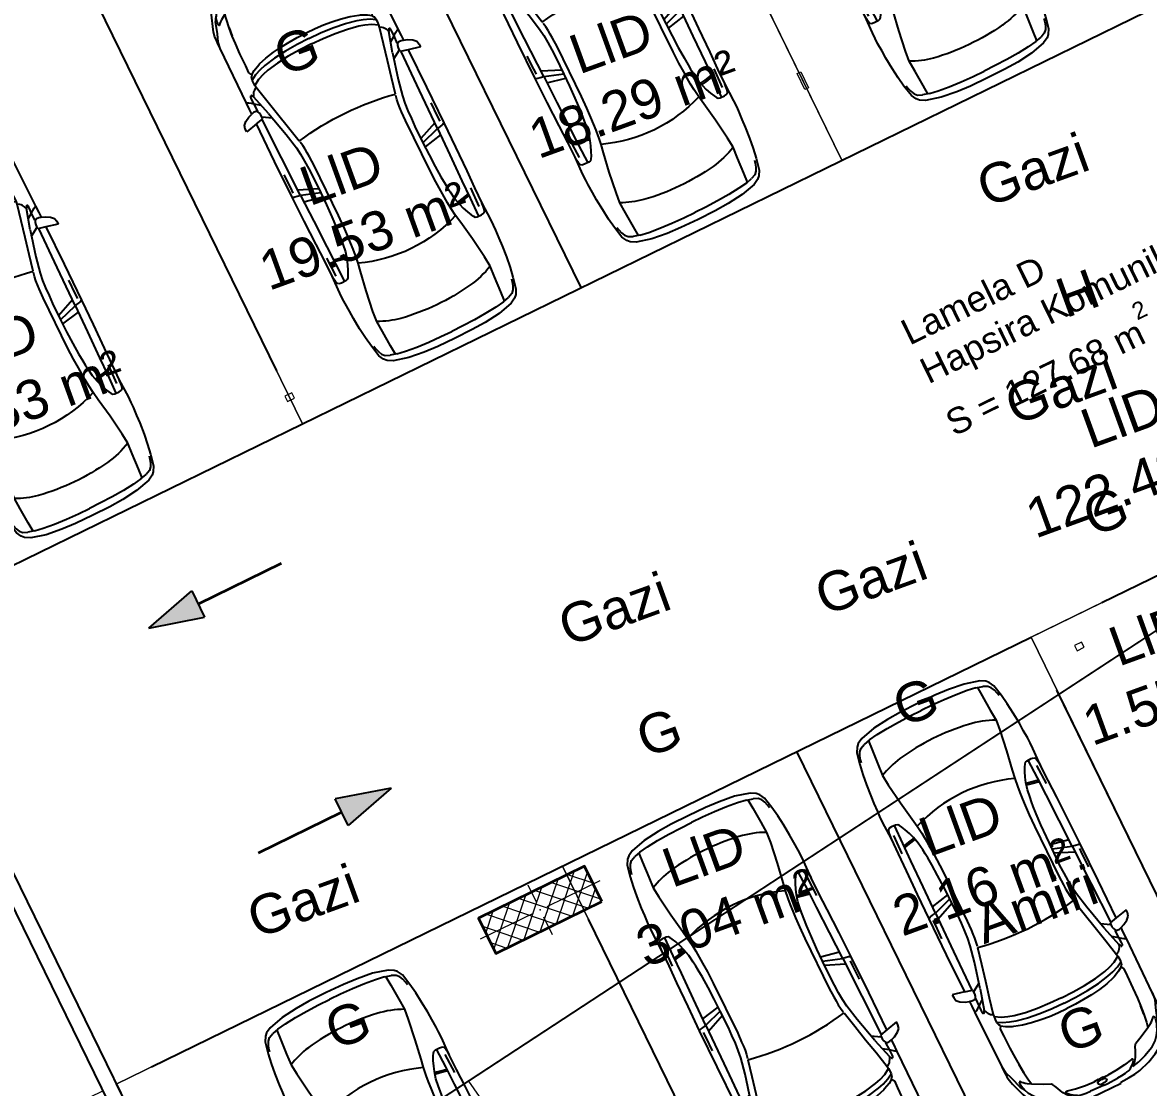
# Model space of a CAD drawing. Header units: metres. Extents: x 7511783 to 7512372, y 4692307 to 4692611.
# Drawn here: x 7512208.62 to 7512220.07, y 4692475.68 to 4692486.51 of the extents above; entities that cross this region are included whole.
import ezdxf

# ---------------------------------------------------------------- set-up
doc = ezdxf.new("R2010")
doc.units = ezdxf.units.M
doc.linetypes.add('Long Dashed', pattern=[793.7499761581425, 476.2499928474427, -317.4999833106998])
doc.layers.get('0').update_dxf_attribs({"lineweight": 0})
for name, color, linetype, lineweight in [('A - Fill Zone_Pen_No__156', 165, 'Continuous', 0), ('A - Pllaka Themel', 7, 'Continuous', 0), ('A - Pllaka Themel_Pen_No__42', 8, 'Continuous', 0), ('A - Shtyllat', 7, 'Continuous', 0), ('A - Shtyllat_Pen_No__1', 7, 'Continuous', 0), ('A -Polyline', 7, 'Continuous', 0), ('A -Polyline_Pen_No__42', 8, 'Continuous', 0), ('A -Polyline_Pen_No__48', 14, 'Continuous', 0), ('A -Polyline_Pen_No__8', 14, 'Continuous', 0), ('A1 - Bodrumi -1_Pen_No__42', 8, 'Continuous', 0), ('garazhat-netw-amiri - b2', 20, 'Continuous', 0), ('Interior - Furniture _Pen_No__42', 8, 'Continuous', 0), ('Structural - Bearing', 7, 'Continuous', 0), ('Structural - Bearing_Pen_No__20', 1, 'Continuous', 0), ('Structural - Bearing_Pen_No__21', 7, 'Continuous', 0), ('vijat rregullim', 1, 'Continuous', 0)]:
    doc.layers.add(name, color=color, linetype=linetype, lineweight=lineweight)
doc.styles.add('GENERATED_STYLE_2', font='arialbd.ttf')
doc.styles.get("Standard").update_dxf_attribs({"font": 'arial.ttf'})

# ---------------------------------------------------------------- blocks, each defined once
blk = doc.blocks.new('Slab_2', base_point=(27550, -20500.83535421407))
at = {"layer": 'A - Pllaka Themel_Pen_No__42', "color": 8, "linetype": 'Continuous', "lineweight": 25, "flags": 128}
blk.add_lwpolyline([(27550, -20500.83535421407), (52100, -20500.83535421407), (52100, 1500), (27550, 1500)], close=True, dxfattribs=at)
blk = doc.blocks.new('Column_32', base_point=(3220.000000000001, 14410))
at = {"layer": 'A - Shtyllat_Pen_No__1', "color": 7, "linetype": 'Continuous', "lineweight": 13, "flags": 128}
blk.add_lwpolyline([(3180.000000000001, 14440), (3180.000000000001, 14380), (3260.000000000001, 14380), (3260.000000000001, 14440)], close=True, dxfattribs=at)
blk = doc.blocks.new('Column_33', base_point=(-63690.96833503787, 206724.0072372175))
at = {"layer": 'Structural - Bearing', "linetype": 'Continuous', "lineweight": 0}
h = blk.add_hatch(dxfattribs=at)
h.set_pattern_fill('CONCRETE_BLOCK', color=18, style=0, pattern_type=2)
h.set_pattern_definition([(44.99999999999998, (0, 0), (-91.92387818248316, 91.92387818248324), []), (135.0000000000001, (0, 0), (91.9238781824829, 91.92387818248349), [])])
h.paths.add_polyline_path([(-63090.96833503788, 206524.0072372175), (-63090.96833503788, 206924.0072372175), (-64290.96833503788, 206924.0072372175), (-64290.96833503788, 206524.0072372175)])
at = {"layer": 'Structural - Bearing_Pen_No__20', "color": 1, "linetype": 'Continuous', "lineweight": 0}
for p, q in [((-63690.96833503787, 206804.0072372175), (-63690.96833503787, 207004.0072372175)), ((-63770.96833503787, 206724.0072372175), (-64370.96833503789, 206724.0072372175)), ((-63610.96833503788, 206724.0072372175), (-63010.96833503788, 206724.0072372175)), ((-63690.96833503787, 206644.0072372175), (-63690.96833503787, 206444.0072372175))]:
    blk.add_line(p, q, dxfattribs=at)
blk.add_point((-63690.96833503787, 206724.0072372175), dxfattribs=at)
at = {"layer": 'Structural - Bearing_Pen_No__21', "color": 7, "linetype": 'Continuous', "lineweight": 35, "flags": 128}
blk.add_lwpolyline([(-63090.96833503788, 206524.0072372175), (-63090.96833503788, 206924.0072372175), (-64290.96833503788, 206924.0072372175), (-64290.96833503788, 206524.0072372175)], close=True, dxfattribs=at)
blk = doc.blocks.new('Column_35', base_point=(3830.000000000001, 13129.91640291475))
at = {"layer": 'A - Shtyllat_Pen_No__1', "color": 7, "linetype": 'Continuous', "lineweight": 13, "flags": 128}
blk.add_lwpolyline([(3790.000000000001, 13159.91640291475), (3790.000000000001, 13099.91640291475), (3870.000000000001, 13099.91640291475), (3870.000000000001, 13159.91640291475)], close=True, dxfattribs=at)
blk = doc.blocks.new('Column_37', base_point=(3830.000000000001, 14910))
at = {"layer": 'A - Shtyllat_Pen_No__1', "color": 7, "linetype": 'Continuous', "lineweight": 13, "flags": 128}
blk.add_lwpolyline([(3850.000000000001, 14820), (3810.000000000001, 14820), (3810.000000000001, 15000), (3850.000000000001, 15000)], close=True, dxfattribs=at)
blk = doc.blocks.new('Car 05 22')
at = {"layer": 'Interior - Furniture _Pen_No__42', "color": 8, "linetype": 'Continuous', "lineweight": 25}
for p, q in [((1961.117547741, 983.221158223), (1928.938242309, 983.221158223)), ((1928.938242309, 983.221158223), (1957.843908175, 858.0544967500001)), ((1996.903176747, 974.9060932165999), (1961.117547741, 983.221158223)), ((2026.89661068, 945.007687052), (1996.903176747, 974.9060932165999)), ((2054.5732194, 897.577022836), (2026.89661068, 945.007687052)), ((-483.1389679684001, 817.2581826864), (-585.227090103, 801.027979058)), ((-372.3345973750002, 830.229933465), (-483.1389679684001, 817.2581826864)), ((-251.752794228, 841.043733947), (-372.3345973750002, 830.229933465)), ((-168.2198443133, 844.6061713611999), (-251.752794228, 841.043733947)), ((-78.35772569479998, 850.6357850930001), (-168.2198443133, 844.6061713611999)), ((-24.036324899, 852.2918850640001), (-78.35772569479998, 850.6357850930001)), ((40.3182760438, 852.3336850629998), (-24.036324899, 852.2918850640001)), ((230.8030912739, 845.5192631063), (40.3182760438, 852.3336850629998)), ((124.560977278, 791.3967861309999), (129.0398444, 820.4687779309999)), ((129.0398444, 820.4687779309999), (138.886242882, 832.3883788069998)), ((138.886242882, 832.3883788069998), (165.168377873, 840.275885275)), ((165.168377873, 840.275885275), (194.733578306, 844.324685204)), ((194.733578306, 844.324685204), (230.803091274, 845.519263106)), ((210.873013229, 809.2317387879999), (418.0703055720001, 816.1926024380003)), ((400.0158099590001, 847.596806379), (230.8030912739, 845.5192631063)), ((590.7241636140001, 851.6786068920001), (400.0158099590001, 847.596806379)), ((856.5325990199999, 856.169707455), (590.7241636140001, 851.6786068920001)), ((1129.8609284, 858.5331077519999), (856.5325990199999, 856.169707455)), ((1115.14443198, 808.948201529), (1108.59023357, 773.98329714)), ((1119.51383092, 833.2672045809999), (1115.14443198, 808.948201529)), ((1120.16623076, 836.3248049650001), (1119.51383092, 833.2672045809999)), ((1120.69723063, 838.160005195), (1120.16623076, 836.3248049650001)), ((1129.8609284, 858.5331077519999), (1120.69723063, 838.160005195)), ((1536.1071561, 860.3802508980001), (1129.8609284, 858.5331077519999)), ((1162.63563846, 830.4777734580001), (1220.13025657, 829.0713745190002)), ((1220.13025657, 829.0713745190002), (1369.65750367, 831.489072695)), ((1957.843908175, 858.0544967500001), (1536.1071561, 860.3802508980001)), ((1957.84390817, 858.0544967500001), (1977.22141076, 777.427813481)), ((2067.91700908, 857.6794056350001), (2054.5732194, 897.577022836)), ((2119.91703998, 857.4374531180001), (2067.91700908, 857.6794056350001)), ((2075.28112592, 835.6608695470001), (2067.91700908, 857.6794056350001)), ((2070.42572439, 799.8521965630001), (2075.2191259, 809.3983893609999)), ((2075.2191259, 809.3983893609999), (2075.28112592, 835.6608695470001)), ((2193.165590015, 856.4504063259001), (2119.91703998, 857.4374531180001)), ((2148.02030692, 790.4828861469999), (2166.81146925, 813.814537484)), ((2166.81146925, 813.814537484), (2182.27381684, 834.081841238)), ((2182.27381684, 834.081841238), (2193.16559002, 856.4504063260001)), ((2808.01466132, 852.5547640039999), (2193.165590015, 856.4504063259001)), ((2855.711363900001, 852.6327640009998), (2808.01466132, 852.5547640039999)), ((2808.01466132, 852.5547640039999), (2876.86636504, 843.317264394)), ((2891.44016583, 852.5287640049999), (2855.711363900001, 852.6327640009998)), ((2876.86636504, 843.317264394), (2954.16376923, 813.731165643)), ((2922.51356751, 852.034364026), (2891.44016583, 852.5287640049999)), ((2904.11849592, 832.8863289209997), (2905.06820589, 832.8379901159999)), ((2945.17226874, 849.4061641369999), (2922.51356751, 852.034364026)), ((2989.61447115, 839.6482645490003), (2945.17226874, 849.4061641369999)), ((2954.16376923, 813.731165643), (3075.78877375, 774.6896785450001)), ((3013.55027244, 833.064864827), (2989.61447115, 839.6482645490003)), ((3154.26138006, 782.5577669589998), (3013.55027244, 833.064864827)), ((-784.8200333720001, 721.8124613509999), (-815.0478655078, 667.7598955197002)), ((-757.6903274910002, 747.022066986), (-784.8200333720001, 721.8124613509999)), ((-706.3378894982, 775.7872218095), (-757.6903274910002, 747.022066986)), ((-729.425104913, 716.3992494200002), (-750.577082573, 669.7773949330001)), ((-701.0941271610001, 743.2591195180001), (-729.425104913, 716.3992494200002)), ((-585.227090103, 801.027979058), (-706.3378894982, 775.7872218095)), ((-664.8727541800001, 760.961322365), (-701.0941271610001, 743.2591195180001)), ((-626.571782751, 772.4860242179999), (-664.8727541800001, 760.961322365)), ((-594.8871138119998, 778.4895580349998), (-626.571782751, 772.4860242179999)), ((125.693926866, 743.8968737240001), (124.560977278, 791.3967861309999)), ((327.3887276080001, 761.920895626), (125.394377448, 756.455747737)), ((132.429139117, 722.8048827370001), (125.693926866, 743.8968737240001)), ((146.670770152, 710.6062742990001), (132.429139117, 722.8048827370001)), ((171.252864179, 696.6287725440001), (146.670770152, 710.6062742990001)), ((212.566754139, 676.5412700230002), (171.252864179, 696.6287725440001)), ((521.9507803269998, 764.6728959719999), (327.3887276080001, 761.920895626)), ((355.2943663540001, 762.315609428), (339.1227247570001, 683.1192857359999)), ((373.4006373970002, 762.5717151969999), (357.2289958010001, 683.375391506)), ((813.627009446, 769.327996556), (521.9507803269998, 764.6728959719999)), ((1108.59023357, 773.98329714), (813.627009446, 769.327996556)), ((1036.25651944, 772.8416796290002), (996.5002997029998, 578.7916468290002)), ((1041.96657906, 578.0240872360001), (1107.56627095, 773.967136299)), ((1173.32542975, 774.895061201), (1090.33970038, 577.89253068)), ((1108.59023357, 773.98329714), (1537.61805657, 780.025947399)), ((1537.61805657, 780.025611521), (1974.99295641, 786.0764425990001)), ((2000.39650233, 701.591770694), (1730.35620914, 633.8338533080002)), ((1939.15395607, 686.22492547), (1995.917261, 777.427813481)), ((1977.22141076, 777.427813481), (2019.59119012, 777.427813481)), ((2000.39650233, 701.591770694), (2213.53100788, 762.9814866290001)), ((2019.59119012, 777.427813481), (2044.48611622, 783.069509224)), ((2044.48611622, 783.069509224), (2063.35562216, 792.2740022800001)), ((2063.35562216, 792.2740022800001), (2070.42572439, 799.8521965630001)), ((2068.68333559, 787.696981005), (2065.39356605, 794.4584027669999)), ((2068.68333559, 787.696981005), (2148.02030692, 790.4828861469999)), ((2106.51930118, 732.1586113790001), (2148.02030692, 790.4828861469999)), ((2122.045506540001, 659.9572884350001), (2293.79610906, 697.6509877739999)), ((2148.02030692, 790.4828861469999), (2205.61920777, 792.204186117)), ((2205.61920777, 792.204186117), (2227.21980808, 791.0038861380001)), ((2226.59190807, 769.8777067159999), (2213.53100788, 762.9814866290001)), ((2213.53100788, 762.9814866290001), (2238.34670825, 752.240186817)), ((2234.36910819, 773.9630864369999), (2226.59190807, 769.8828865080001)), ((2227.21980808, 791.0038861380001), (2232.61990816, 790.029986155)), ((2232.61990816, 790.029986155), (2237.93539134, 787.2871225249999)), ((2238.46067648, 776.864360243), (2234.36910819, 773.9630864369999)), ((2240.81890828, 784.03918626), (2237.93539134, 787.2871225249999)), ((2238.34670825, 752.240186817), (2258.53170854, 739.717487037)), ((2238.46067648, 776.864360243), (2240.85090828, 780.5209863219999)), ((2240.85090828, 780.5209863219999), (2240.81890828, 784.03918626)), ((2258.53170854, 739.717487037), (2269.0398087, 731.086787188)), ((2269.0398087, 731.086787188), (2278.83550884, 721.965087348)), ((2278.83550884, 721.965087348), (2293.79610906, 697.6509877739999)), ((2293.79610906, 697.6509877739999), (2317.1870094, 700.7385877199999)), ((2293.79610906, 697.6386630720001), (2293.79610906, 697.6509877739999)), ((2317.1870094, 700.7385877199999), (2345.74280982, 702.7498876850001)), ((2355.134199750001, 639.912801441), (2317.1870094, 700.7385877199999)), ((2345.74280982, 702.7498876850001), (2378.929310310001, 702.0184876970001)), ((2410.10490185, 649.1086815510001), (2378.929310310001, 702.0184876970001)), ((2378.929310310001, 702.0184876970001), (2410.57231077, 694.2028878339999)), ((2410.57231077, 694.2028878339999), (2410.58631694, 694.1782473540001)), ((2428.73881104, 681.7061880529999), (2410.57231077, 694.2028878339999)), ((2428.73881104, 681.7061880529999), (2457.25830016, 700.035535323)), ((2457.25830016, 700.035535323), (2535.4819126, 697.9905877680001)), ((2535.422612600001, 697.9916562040003), (2673.21491462, 695.5089878119999)), ((2535.46586986, 697.9894090810001), (2535.4819126, 697.988971943)), ((2673.21491462, 695.5089878119999), (2787.200816290001, 691.4809878819998)), ((2787.200816290001, 691.4809878819998), (2868.415817480001, 687.223087957)), ((2868.395882330001, 687.22488671), (2959.72331881, 678.984388101)), ((2959.72331881, 678.984388101), (2868.415817480001, 687.1969879569999)), ((3022.47491973, 758.305686711), (3023.66221975, 762.4851866380001)), ((3024.49924208, 753.7186598590001), (3022.47491973, 758.305686711)), ((3023.66221975, 762.4851866380001), (3034.64521991, 765.0503865930001)), ((3037.91041996, 743.452886971), (3024.49924208, 753.7186598590001)), ((3034.64521991, 765.0503865930001), (3046.93432009, 763.817386614)), ((3050.61522015, 730.6688871950001), (3037.91041996, 743.452886971)), ((3046.93432009, 763.817386614), (3060.9451203, 762.9292866300001)), ((3064.50712035, 714.6457874760001), (3050.61522015, 730.6688871950001)), ((3060.9451203, 762.9292866300001), (3089.85712072, 757.3861867269998)), ((3076.97452053, 697.807687771), (3064.50712035, 714.6457874760001)), ((3100.48402088, 763.1120866269999), (3075.78877375, 774.6896785450001)), ((3100.00912087, 656.556188494), (3076.97452053, 697.807687771)), ((3089.85712072, 757.3861867269998), (3108.43932099, 751.4304868319999)), ((3114.13862108, 753.3111867989999), (3100.48402088, 763.1120866269999)), ((3108.43932099, 751.4304868319999), (3122.8656212, 746.4359869189999)), ((3122.8656212, 746.4359869189999), (3114.13862108, 753.3111867989999)), ((3170.0706946, 726.5554905960001), (3122.8656212, 746.4359869189999)), ((3235.883818752, 747.6101556219), (3154.26138006, 782.5577669589998)), ((3211.69204952, 701.0151137130001), (3170.0706946, 726.5554905960001)), ((3254.25934432, 663.1775183300001), (3211.69204952, 701.0151137130001)), ((3269.07948628, 728.3294692490001), (3235.883818752, 747.6101556219)), ((3298.56678787, 705.6390702070001), (3269.07948628, 728.3294692490001)), ((3337.33388997, 663.3806719909999), (3298.56678787, 705.6390702070001)), ((-815.0478655078, 667.7598955197002), (-855.0523550635, 511.0116477078998)), ((-768.2719792499998, 602.2788720830002), (-782.764796709, 510.0106247469999)), ((-768.2719792499998, 602.2788720830002), (-750.577082573, 669.7773949330001)), ((-764.3441764490001, 617.261773195), (-665.728145997, 623.9546285630003)), ((-665.728145997, 623.9546285630003), (-500.877431885, 634.180288886)), ((-500.877431885, 634.180288886), (-383.0238853850001, 641.9613403830001)), ((-383.0238853850001, 641.9613403830001), (-274.220886173, 631.318400078)), ((-274.220886173, 631.318400078), (-56.404854203, 600.536895199)), ((-56.404854203, 600.536895199), (145.941775497, 566.5900898169999)), ((266.3151410770001, 654.566867265), (212.566754139, 676.5412700230002)), ((319.4903281550001, 636.426864989), (266.3151410770001, 654.566867265)), ((392.7088835140001, 617.8124267930001), (319.4903281550001, 636.426864989)), ((339.1227247570001, 683.1192857359999), (329.5580559370001, 633.8673348859999)), ((357.2289958010001, 683.375391506), (346.76505809, 629.492778784)), ((474.8166917820001, 607.1053878569999), (392.7088835140001, 617.8124267930001)), ((521.3449804749999, 601.6186871690002), (474.8166917820001, 607.1053878569999)), ((569.9935686519999, 596.8381865689998), (521.3449804749999, 601.6186871690002)), ((652.59274858, 590.9845858339997), (569.9935686519999, 596.8381865689998)), ((772.8388193580001, 584.9903850819998), (652.59274858, 590.9845858339997)), ((907.2666866909999, 580.298084493), (772.8388193580001, 584.9903850819998)), ((1041.96657906, 578.0240872360001), (907.2666866909999, 580.298084493)), ((1227.79815085, 577.5186957939999), (1041.96657906, 578.0240872360001)), ((1316.09897866, 580.475793563), (1227.79815085, 577.5186957939999)), ((1403.02450604, 584.4121905939998), (1316.09897866, 580.475793563)), ((1483.8761315, 590.1361862749999), (1403.02450604, 584.4121905939998)), ((1562.00595611, 600.596478384), (1483.8761315, 590.1361862749999)), ((1730.35620914, 633.8338533080002), (1562.00595611, 600.596478384)), ((1610.72419049, 544.0665862469999), (1779.61280153, 581.7538898049997)), ((1779.61280153, 581.7538898049997), (1952.84760406, 621.338789111)), ((1952.84760406, 621.338789111), (2122.045506540001, 659.9572884350001)), ((2379.77420337, 575.387091212), (2355.13301598, 639.9159014410001)), ((2397.334105950001, 514.2584815219999), (2379.77250853, 575.3929912130001)), ((2436.02871163, 583.2244924540001), (2410.10490185, 649.1086815510001)), ((2428.77597173, 681.700745325), (2428.73881104, 681.7061880529999)), ((2428.77597173, 681.700745325), (2456.66545813, 639.8418234830003)), ((2453.63941421, 521.616582688), (2436.02871163, 583.2244924540001)), ((2456.66545813, 639.8418234830003), (2487.236391870001, 574.2621729599999)), ((2487.236391870001, 574.2621729599999), (2491.79934275, 562.0052962960001)), ((2959.72331881, 678.984388101), (3047.2313201, 666.2002883250001)), ((3047.20992906, 666.2041971140001), (3100.00912087, 656.556188494)), ((3152.92075342, 553.873393456), (3100.00912087, 656.556188494)), ((3301.867263790001, 602.80900872), (3254.25934432, 663.1775183300001)), ((3301.867263790001, 602.80900872), (3346.015513130001, 501.4217980699999)), ((3374.49419199, 603.583974516), (3337.33388997, 663.3806719909999)), ((3418.40079436, 512.7439783509999), (3374.49419199, 603.583974516)), ((-855.0523550635, 511.0116477078998), (-874.6778528530002, 344.9579771100001)), ((-782.7621654889999, 510.027376359), (-794.5333543099999, 390.6265818930001)), ((145.941775497, 566.5900898169999), (233.261172115, 552.312592089)), ((233.261172115, 552.312592089), (315.3092800730001, 541.359190513)), ((315.2936019620001, 541.3606176840001), (384.2945810830001, 535.0794906230001)), ((384.2815104790001, 535.080362318), (454.174320738, 530.4191213629999)), ((454.170282107, 530.4193907049998), (526.242583163, 526.2868907769997)), ((526.2331313149998, 526.2873073839999), (627.7018846490002, 521.814890855)), ((627.698546207, 521.8149872519999), (756.75876515, 518.0884218199999)), ((756.75876515, 518.0884218199999), (1322.62824821, 518.052230308)), ((1322.62824821, 518.052230308), (1420.49779626, 521.652890858)), ((1420.49066257, 521.652523245), (1466.64156934, 524.030772681)), ((1466.62639694, 524.0299908169999), (1510.87647584, 527.594696836)), ((1510.85529759, 527.5929907539999), (1554.25309822, 533.0576906580001)), ((1554.25309822, 533.0576906580001), (1596.82961355, 540.969674969)), ((1597.28918852, 541.1774857889999), (1596.65116701, 540.8889849259999)), ((2419.31580918, 395.7362626700001), (2397.33316008, 514.2635815229997)), ((2477.61661773, 401.0764635800001), (2453.63941421, 521.616582688)), ((2491.79994982, 562.0052962960001), (2517.90263133, 477.034766618)), ((2517.90263133, 477.034766618), (2537.54372273, 384.0810341510001)), ((3189.62073735, 475.569766106), (3152.92075342, 553.873393456)), ((3199.39883308, 466.7584630290001), (3189.62073735, 475.569766106)), ((3220.69886845, 454.388540188), (3199.39883308, 466.7584630290001)), ((3346.015513130001, 501.4217980699999), (3374.297465860001, 419.557472908)), ((3457.47689648, 393.0984834030001), (3418.40079436, 512.7439783509999)), ((-874.6778528530002, 344.9579771100001), (-882.944054645, 194.680643518)), ((-794.5333543099999, 390.6265818930001), (-802.4328468090001, 258.715288008)), ((2433.73206705, 266.091642182), (2419.31580918, 395.7362626700001)), ((2493.88922012, 269.050242651), (2477.61661773, 401.0764635800001)), ((2537.54372273, 384.0810341510001), (2551.45611664, 285.6281997640001)), ((3256.10680826, 439.2417534179999), (3220.67662376, 454.4014587129999)), ((3288.390194130001, 425.101248479), (3256.10680826, 439.2417534179999)), ((3319.36158057, 408.41284265), (3288.390194130001, 425.101248479)), ((3353.46269085, 384.2512837760001), (3319.36158057, 408.41284265)), ((3321.23357975, 370.497229407), (3320.99727986, 362.132926485)), ((3320.99727986, 362.132926485), (3338.31527228, 276.8564967000001)), ((3324.654278260001, 377.297531782), (3321.23357975, 370.497229407)), ((3328.30797666, 379.591332583), (3324.654278260001, 377.297531782)), ((3338.468372210001, 379.4523325350001), (3328.30797666, 379.591332583)), ((3363.640761200001, 357.811724976), (3338.468372210001, 379.4523325350001)), ((3377.182392130001, 359.9734848010001), (3353.46269085, 384.2512837760001)), ((3396.66521323, 315.8049103040001), (3363.640761200001, 357.811724976)), ((3391.09039087, 344.247647689), (3374.297465860001, 419.557472908)), ((3391.09039087, 344.247647689), (3377.182392130001, 359.9734848010001)), ((3468.34279707, 330.9338860280001), (3457.47689648, 393.0984834030001)), ((-802.4328468090001, 258.715288008), (-806.8131426489999, 124.936494209)), ((2441.61713002, 131.955220918), (2433.73181129, 266.093942182)), ((2503.10292147, 133.173421111), (2493.88922012, 269.050242651)), ((2551.45611664, 285.6281997640001), (2559.71041303, 193.693567653)), ((3338.31527228, 276.8564967000001), (3351.882966340001, 172.661960307)), ((3408.0703938, 289.3779877820001), (3396.66521323, 315.8049103040001)), ((3408.0703938, 289.3779877820001), (3413.77629411, 267.259988716)), ((3413.77548775, 267.2641933500001), (3418.45445829, 242.866384828)), ((3418.452194370001, 242.878189745), (3424.044894670001, 200.723791525)), ((3474.4914974, 263.721088865), (3468.34279707, 330.9338860280001)), ((3478.33319761, 199.917191559), (3474.4914974, 263.721088865)), ((-882.944054645, 194.680643518), (-885.3767076889999, 0)), ((-806.8131426489999, 124.936494209), (-808.0470753050001, 0)), ((2444.0197128, -0.0273000043277), (2441.61701245, 131.957220918)), ((2506.01959488, -3.86e-13), (2503.10292147, 133.173421111)), ((2559.71041303, 193.693567653), (2564.38081099, 101.185635342)), ((3351.882966340001, 172.661960307), (3358.343763510001, 75.87012649980001)), ((3424.044894670001, 200.723791525), (3427.72848251, 152.023715234)), ((3432.36383112, 39.98011396419999), (3427.72848251, 152.023715234)), ((3479.35651311, 164.9481933352), (3478.33319761, 199.917191559)), ((3489.519598210001, 164.9481933352), (3479.35651311, 164.9481933352)), ((3489.519598210001, -164.9481933352), (3489.519598210001, 164.9481933352)), ((-885.3767076889999, 0), (-882.944054645, -194.680643518)), ((-806.8131426489999, -124.936494209), (-808.0470753050001, 1.477e-13)), ((2444.0197128, 0.0273000043271), (2441.61701245, -131.957220918)), ((2564.38081099, 101.185635342), (2566.01761027, -0.00610000213065)), ((2564.38081099, -101.185635342), (2566.01761027, 0.00610000212997)), ((3353.95786543, 27.8932505984), (3358.343763510001, 75.87012649980001)), ((3353.95786543, 27.8932505984), (3353.95786543, -0.7649002671629999)), ((3353.95786543, -27.8932505984), (3353.95786543, 0.7649002671619999)), ((3370.89075802, 11.74110410089999), (3370.32315827, -0.7649002671629999)), ((3370.89075802, -11.74110410089999), (3370.32315827, 0.7649002671619999)), ((3372.49235732, 23.6550082622), (3370.89075802, 11.74110410089999)), ((3376.267285060001, 38.99395092400001), (3372.49235732, 23.6550082622)), ((3381.98685317, 46.5714162664), (3376.267285060001, 38.99395092400001)), ((3386.21005132, 48.3522168884), (3381.98685317, 46.5714162664)), ((3386.21005132, 48.3522168884), (3394.28954778, 48.3522168884)), ((3398.51284593, 46.5714162664), (3394.28954778, 48.3522168884)), ((3404.23226311, 38.99375151340001), (3398.51284593, 46.5714162664)), ((3404.23226311, 38.99375151340001), (3408.00714178, 23.6550082622)), ((3408.00714178, 23.6550082622), (3409.766541010001, 8.055102813469999)), ((3409.766541010001, 8.055102813469999), (3409.766541010001, -4.961e-13)), ((3431.76949509, 57.3729975776), (3431.76949509, 56.7710829698)), ((3432.04453126, -0.0109000038072), (3432.36383112, 39.98011396419999)), ((3432.04453126, 0.0109000038063), (3432.36383112, -39.98011396419999)), ((2506.01959488, -2.78e-13), (2503.10292147, -133.173421111)), ((2559.71041303, -193.693567653), (2564.38081099, -101.185635342)), ((3351.882966340001, -172.661960307), (3358.343763510001, -75.87012649980001)), ((3353.95786543, -27.8932505984), (3358.343763510001, -75.87012649980001)), ((3372.49235732, -23.6550082622), (3370.89075802, -11.74110410089999)), ((3376.267285060001, -38.99395092400001), (3372.49235732, -23.6550082622)), ((3381.98685317, -46.5714162664), (3376.267285060001, -38.99395092400001)), ((3386.21005132, -48.3522168884), (3381.98685317, -46.5714162664)), ((3386.21005132, -48.3522168884), (3394.28954778, -48.3522168884)), ((3398.51284593, -46.5714162664), (3394.28954778, -48.3522168884)), ((3404.23226311, -38.99375151340001), (3398.51284593, -46.5714162664)), ((3404.23226311, -38.99375151340001), (3408.00714178, -23.6550082622)), ((3408.00714178, -23.6550082622), (3409.766541010001, -8.055102813469999)), ((3409.766541010001, -8.055102813469999), (3409.766541010001, -3.892e-13)), ((3432.36383112, -39.98011396419999), (3427.72848251, -152.023715234)), ((3431.76949509, -57.3729975776), (3431.76949509, -56.7710829698)), ((-882.944054645, -194.680643518), (-874.6778528530002, -344.9579771100001)), ((-802.4328468090001, -258.715288008), (-806.8131426489999, -124.936494209)), ((2441.61713002, -131.955220918), (2433.73181129, -266.093942182)), ((2503.10292147, -133.173421111), (2493.88922012, -269.050242651)), ((2551.45611664, -285.6281997640001), (2559.71041303, -193.693567653)), ((3338.31527228, -276.8564967000001), (3351.882966340001, -172.661960307)), ((3418.452194370001, -242.878189745), (3424.044894670001, -200.723791525)), ((3424.044894670001, -200.723791525), (3427.72848251, -152.023715234)), ((3474.4914974, -263.721088865), (3478.33319761, -199.917191559)), ((3478.33319761, -199.917191559), (3479.35651311, -164.9481933352)), ((3479.35651311, -164.9481933352), (3489.519598210001, -164.9481933352)), ((-794.5333543099999, -390.6265818930001), (-802.4328468090001, -258.715288008)), ((2433.73206705, -266.091642182), (2419.31580918, -395.7362626700001)), ((2493.88922012, -269.050242651), (2477.61661773, -401.0764635800001)), ((2537.54372273, -384.0810341510001), (2551.45611664, -285.6281997640001)), ((3320.99727986, -362.132926485), (3338.31527228, -276.8564967000001)), ((3396.66521323, -315.8049103040001), (3363.640761200001, -357.811724976)), ((3408.0703938, -289.3779877820001), (3396.66521323, -315.8049103040001)), ((3408.0703938, -289.3779877820001), (3413.77629411, -267.259988716)), ((3413.77548775, -267.2641933500001), (3418.45445829, -242.866384828)), ((3457.47689648, -393.0984834030001), (3468.34279707, -330.9338860280001)), ((3468.34279707, -330.9338860280001), (3474.4914974, -263.721088865)), ((-874.6778528530002, -344.9579771100001), (-855.0523550635, -511.0116477078998)), ((-782.7621654889999, -510.027376359), (-794.5333543099999, -390.6265818930001)), ((2419.31580918, -395.7362626700001), (2397.33316008, -514.2635815229997)), ((2477.61661773, -401.0764635800001), (2453.63941421, -521.616582688)), ((2517.90263133, -477.034766618), (2537.54372273, -384.0810341510001)), ((3220.69886845, -454.388540188), (3199.39883308, -466.7584630290001)), ((3256.10680826, -439.2417534179999), (3220.67662376, -454.4014587129999)), ((3288.390194130001, -425.101248479), (3256.10680826, -439.2417534179999)), ((3319.36158057, -408.41284265), (3288.390194130001, -425.101248479)), ((3353.46269085, -384.2512837760001), (3319.36158057, -408.41284265)), ((3321.23357975, -370.497229407), (3320.99727986, -362.132926485)), ((3324.654278260001, -377.297531782), (3321.23357975, -370.497229407)), ((3328.30797666, -379.591332583), (3324.654278260001, -377.297531782)), ((3338.468372210001, -379.4523325350001), (3328.30797666, -379.591332583)), ((3363.640761200001, -357.811724976), (3338.468372210001, -379.4523325350001)), ((3346.015513130001, -501.4217980699999), (3374.297465860001, -419.557472908)), ((3377.182392130001, -359.9734848010001), (3353.46269085, -384.2512837760001)), ((3391.09039087, -344.247647689), (3374.297465860001, -419.557472908)), ((3391.09039087, -344.247647689), (3377.182392130001, -359.9734848010001)), ((3418.40079436, -512.7439783509999), (3457.47689648, -393.0984834030001)), ((-855.0523550635, -511.0116477078998), (-815.0478655078, -667.7598955197002)), ((-768.2719792499998, -602.2788720830002), (-782.764796709, -510.0106247469999)), ((-56.404854203, -600.536895199), (145.941775497, -566.5900898169999)), ((145.941775497, -566.5900898169999), (233.261172115, -552.312592089)), ((233.261172115, -552.312592089), (315.3092800730001, -541.359190513)), ((315.2936019620001, -541.3606176840001), (384.2945810830001, -535.0794906230001)), ((384.2815104790001, -535.080362318), (454.174320738, -530.4191213629999)), ((454.170282107, -530.4193907049998), (526.242583163, -526.2868907769997)), ((526.2331313149998, -526.2873073839999), (627.7018846490002, -521.814890855)), ((627.698546207, -521.8149872519999), (756.75876515, -518.0884218199999)), ((756.75876515, -518.0884218199999), (1322.62824821, -518.052230308)), ((1322.62824821, -518.052230308), (1420.49779626, -521.652890858)), ((1420.49066257, -521.652523245), (1466.64156934, -524.030772681)), ((1466.62639694, -524.0299908169999), (1510.87647584, -527.594696836)), ((1510.85529759, -527.5929907539999), (1554.25309822, -533.0576906580001)), ((1554.25309822, -533.0576906580001), (1596.82961355, -540.969674969)), ((1597.28918852, -541.1774857889999), (1596.65116701, -540.8889849259999)), ((1610.72419049, -544.0665862469999), (1779.61280153, -581.7538898049997)), ((2397.334105950001, -514.2584815219999), (2379.77250853, -575.3929912130001)), ((2453.63941421, -521.616582688), (2436.02871163, -583.2244924540001)), ((2487.236391870001, -574.2621729599999), (2491.79934275, -562.0052962960001)), ((2491.79994982, -562.0052962960001), (2517.90263133, -477.034766618)), ((3152.92075342, -553.873393456), (3100.00912087, -656.556188494)), ((3189.62073735, -475.569766106), (3152.92075342, -553.873393456)), ((3199.39883308, -466.7584630290001), (3189.62073735, -475.569766106)), ((3301.867263790001, -602.80900872), (3346.015513130001, -501.4217980699999)), ((3374.49419199, -603.583974516), (3418.40079436, -512.7439783509999)), ((-815.0478655078, -667.7598955197002), (-784.8200333720001, -721.8124613509999)), ((-768.2719792499998, -602.2788720830002), (-750.577082573, -669.7773949330001)), ((-764.3441764490001, -617.261773195), (-665.728145997, -623.9546285630003)), ((-729.425104913, -716.3992494200002), (-750.577082573, -669.7773949330001)), ((-665.728145997, -623.9546285630003), (-500.877431885, -634.180288886)), ((-500.877431885, -634.180288886), (-383.0238853850001, -641.9613403830001)), ((-383.0238853850001, -641.9613403830001), (-274.220886173, -631.318400078)), ((-274.220886173, -631.318400078), (-56.404854203, -600.536895199)), ((212.566754139, -676.5412700230002), (171.252864179, -696.6287725440001)), ((266.3151410770001, -654.566867265), (212.566754139, -676.5412700230002)), ((319.4903281550001, -636.426864989), (266.3151410770001, -654.566867265)), ((392.7088835140001, -617.8124267930001), (319.4903281550001, -636.426864989)), ((339.1227247570001, -683.1192857359999), (329.5580559370001, -633.8673348859999)), ((355.2943663540001, -762.315609428), (339.1227247570001, -683.1192857359999)), ((357.2289958010001, -683.375391506), (346.76505809, -629.492778784)), ((373.4006373970002, -762.5717151969999), (357.2289958010001, -683.375391506)), ((474.8166917820001, -607.1053878569999), (392.7088835140001, -617.8124267930001)), ((521.3449804749999, -601.6186871690002), (474.8166917820001, -607.1053878569999)), ((569.9935686519999, -596.8381865689998), (521.3449804749999, -601.6186871690002)), ((652.59274858, -590.9845858339997), (569.9935686519999, -596.8381865689998)), ((772.8388193580001, -584.9903850819998), (652.59274858, -590.9845858339997)), ((907.2666866909999, -580.298084493), (772.8388193580001, -584.9903850819998)), ((1041.96657906, -578.0240872360001), (907.2666866909999, -580.298084493)), ((1036.25651944, -772.8416796290002), (996.5002997029998, -578.7916468290002)), ((1227.79815085, -577.5186957939999), (1041.96657906, -578.0240872360001)), ((1041.96657906, -578.0240872360001), (1107.56627095, -773.967136299)), ((1173.32542975, -774.895061201), (1090.33970038, -577.89253068)), ((1316.09897866, -580.475793563), (1227.79815085, -577.5186957939999)), ((1403.02450604, -584.4121905939998), (1316.09897866, -580.475793563)), ((1483.8761315, -590.1361862749999), (1403.02450604, -584.4121905939998)), ((1562.00595611, -600.596478384), (1483.8761315, -590.1361862749999)), ((1730.35620914, -633.8338533080002), (1562.00595611, -600.596478384)), ((2000.39650233, -701.591770694), (1730.35620914, -633.8338533080002)), ((1779.61280153, -581.7538898049997), (1952.84760406, -621.338789111)), ((1939.15395607, -686.22492547), (1995.917261, -777.427813481)), ((1952.84760406, -621.338789111), (2122.045506540001, -659.9572884350001)), ((2122.045506540001, -659.9572884350001), (2293.79610906, -697.6509877739999)), ((2355.134199750001, -639.912801441), (2317.1870094, -700.7385877199999)), ((2379.77420337, -575.387091212), (2355.13301598, -639.9159014410001)), ((2410.10490185, -649.1086815510001), (2378.929310310001, -702.0184876970001)), ((2436.02871163, -583.2244924540001), (2410.10490185, -649.1086815510001)), ((2428.73881104, -681.7061880529999), (2410.57231077, -694.2028878339999)), ((2428.77597173, -681.700745325), (2428.73881104, -681.7061880529999)), ((2428.73881104, -681.7061880529999), (2457.25830016, -700.035535323)), ((2428.77597173, -681.700745325), (2456.66545813, -639.8418234830003)), ((2456.66545813, -639.8418234830003), (2487.236391870001, -574.2621729599999)), ((2868.395882330001, -687.22488671), (2959.72331881, -678.984388101)), ((2959.72331881, -678.984388101), (2868.415817480001, -687.1969879569999)), ((2959.72331881, -678.984388101), (3047.2313201, -666.2002883250001)), ((3047.20992906, -666.2041971140001), (3100.00912087, -656.556188494)), ((3100.00912087, -656.556188494), (3076.97452053, -697.807687771)), ((3254.25934432, -663.1775183300001), (3211.69204952, -701.0151137130001)), ((3301.867263790001, -602.80900872), (3254.25934432, -663.1775183300001)), ((3298.56678787, -705.6390702070001), (3337.33388997, -663.3806719909999)), ((3337.33388997, -663.3806719909999), (3374.49419199, -603.583974516)), ((-784.8200333720001, -721.8124613509999), (-757.6903274910002, -747.022066986)), ((-757.6903274910002, -747.022066986), (-706.3378894982, -775.7872218095)), ((-701.0941271610001, -743.2591195180001), (-729.425104913, -716.3992494200002)), ((-706.3378894982, -775.7872218095), (-585.227090103, -801.027979058)), ((-664.8727541800001, -760.961322365), (-701.0941271610001, -743.2591195180001)), ((-626.571782751, -772.4860242179999), (-664.8727541800001, -760.961322365)), ((-594.8871138119998, -778.4895580349998), (-626.571782751, -772.4860242179999)), ((-585.227090103, -801.027979058), (-483.149337101, -817.256968783)), ((125.693926866, -743.8968737240001), (124.560977278, -791.3967861309999)), ((124.560977278, -791.3967861309999), (129.0398444, -820.4687779309999)), ((327.3887276080001, -761.920895626), (125.394377448, -756.455747737)), ((132.429139117, -722.8048827370001), (125.693926866, -743.8968737240001)), ((146.670770152, -710.6062742990001), (132.429139117, -722.8048827370001)), ((171.252864179, -696.6287725440001), (146.670770152, -710.6062742990001)), ((521.9507803269998, -764.6728959719999), (327.3887276080001, -761.920895626)), ((813.627009446, -769.327996556), (521.9507803269998, -764.6728959719999)), ((1108.59023357, -773.98329714), (813.627009446, -769.327996556)), ((1108.59023357, -773.98329714), (1537.61805657, -780.025947399)), ((1115.14443198, -808.948201529), (1108.59023357, -773.98329714)), ((1537.61805657, -780.025611521), (1974.99295641, -786.0764425990001)), ((1957.84390817, -858.0544967500001), (1977.22141076, -777.427813481)), ((1977.22141076, -777.427813481), (2019.59119012, -777.427813481)), ((2000.39650233, -701.591770694), (2213.53100788, -762.9814866290001)), ((2019.59119012, -777.427813481), (2044.48611622, -783.069509224)), ((2044.48611622, -783.069509224), (2063.35562216, -792.2740022800001)), ((2063.35562216, -792.2740022800001), (2070.42572439, -799.8521965630001)), ((2068.68333559, -787.696981005), (2065.39356605, -794.4584027669999)), ((2068.68333559, -787.696981005), (2148.02030692, -790.4828861469999)), ((2070.42572439, -799.8521965630001), (2075.2191259, -809.3983893609999)), ((2106.51930118, -732.1586113790001), (2148.02030692, -790.4828861469999)), ((2148.02030692, -790.4828861469999), (2166.81146925, -813.814537484)), ((2148.02030692, -790.4828861469999), (2205.61920777, -792.204186117)), ((2205.61920777, -792.204186117), (2227.21980808, -791.0038861380001)), ((2213.53100788, -762.9814866290001), (2238.34670825, -752.240186817)), ((2226.59190807, -769.8777067159999), (2213.53100788, -762.9814866290001)), ((2234.36910819, -773.9630864369999), (2226.59190807, -769.8828865080001)), ((2227.21980808, -791.0038861380001), (2232.61990816, -790.029986155)), ((2232.61990816, -790.029986155), (2237.93539134, -787.2871225249999)), ((2238.46067648, -776.864360243), (2234.36910819, -773.9630864369999)), ((2240.81890828, -784.03918626), (2237.93539134, -787.2871225249999)), ((2238.34670825, -752.240186817), (2258.53170854, -739.717487037)), ((2238.46067648, -776.864360243), (2240.85090828, -780.5209863219999)), ((2240.85090828, -780.5209863219999), (2240.81890828, -784.03918626)), ((2258.53170854, -739.717487037), (2269.0398087, -731.086787188)), ((2269.0398087, -731.086787188), (2278.83550884, -721.965087348)), ((2278.83550884, -721.965087348), (2293.79610906, -697.6509877739999)), ((2293.79610906, -697.6386630720001), (2293.79610906, -697.6509877739999)), ((2293.79610906, -697.6509877739999), (2317.1870094, -700.7385877199999)), ((2317.1870094, -700.7385877199999), (2345.74280982, -702.7498876850001)), ((2345.74280982, -702.7498876850001), (2378.929310310001, -702.0184876970001)), ((2378.929310310001, -702.0184876970001), (2410.57231077, -694.2028878339999)), ((2410.57231077, -694.2028878339999), (2410.58631694, -694.1782473540001)), ((2457.25830016, -700.035535323), (2535.4819126, -697.9905877680001)), ((2535.422612600001, -697.9916562040003), (2673.21491462, -695.5089878119999)), ((2535.46586986, -697.9894090810001), (2535.4819126, -697.988971943)), ((2673.21491462, -695.5089878119999), (2787.200816290001, -691.4809878819998)), ((2787.200816290001, -691.4809878819998), (2868.415817480001, -687.223087957)), ((2954.16376923, -813.731165643), (3075.78877375, -774.6896785450001)), ((3013.55027244, -833.064864827), (3154.26138006, -782.5577669589998)), ((3024.49924208, -753.7186598590001), (3022.47491973, -758.305686711)), ((3022.47491973, -758.305686711), (3023.66221975, -762.4851866380001)), ((3023.66221975, -762.4851866380001), (3034.64521991, -765.0503865930001)), ((3037.91041996, -743.452886971), (3024.49924208, -753.7186598590001)), ((3034.64521991, -765.0503865930001), (3046.93432009, -763.817386614)), ((3050.61522015, -730.6688871950001), (3037.91041996, -743.452886971)), ((3046.93432009, -763.817386614), (3060.9451203, -762.9292866300001)), ((3064.50712035, -714.6457874760001), (3050.61522015, -730.6688871950001)), ((3060.9451203, -762.9292866300001), (3089.85712072, -757.3861867269998)), ((3076.97452053, -697.807687771), (3064.50712035, -714.6457874760001)), ((3100.48402088, -763.1120866269999), (3075.78877375, -774.6896785450001)), ((3089.85712072, -757.3861867269998), (3108.43932099, -751.4304868319999)), ((3114.13862108, -753.3111867989999), (3100.48402088, -763.1120866269999)), ((3108.43932099, -751.4304868319999), (3122.8656212, -746.4359869189999)), ((3122.8656212, -746.4359869189999), (3114.13862108, -753.3111867989999)), ((3170.0706946, -726.5554905960001), (3122.8656212, -746.4359869189999)), ((3154.26138006, -782.5577669589998), (3235.883818752, -747.6101556219)), ((3211.69204952, -701.0151137130001), (3170.0706946, -726.5554905960001)), ((3235.883818752, -747.6101556219), (3269.07948628, -728.3294692490001)), ((3269.07948628, -728.3294692490001), (3298.56678787, -705.6390702070001)), ((-483.149337101, -817.256968783), (-372.3345973750002, -830.229933465)), ((-372.3345973750002, -830.229933465), (-251.752794228, -841.043733947)), ((-251.752794228, -841.043733947), (-168.2198443133, -844.6061713611999)), ((-168.2198443133, -844.6061713611999), (-78.35772569479998, -850.6357850930001)), ((-78.35772569479998, -850.6357850930001), (-24.036324899, -852.2918850640001)), ((-24.036324899, -852.2918850640001), (40.3182760438, -852.3336850629998)), ((40.3182760438, -852.3336850629998), (230.8030912739, -845.5192631063)), ((129.0398444, -820.4687779309999), (138.886242882, -832.3883788069998)), ((138.886242882, -832.3883788069998), (165.168377873, -840.275885275)), ((165.168377873, -840.275885275), (194.733578306, -844.324685204)), ((194.733578306, -844.324685204), (230.803091274, -845.519263106)), ((210.873013229, -809.2317387879999), (418.0703055720001, -816.1926024380003)), ((230.8030912739, -845.5192631063), (400.0158099590001, -847.596806379)), ((400.0158099590001, -847.596806379), (590.7241636140001, -851.6786068920001)), ((590.7241636140001, -851.6786068920001), (856.5325990199999, -856.169707455)), ((856.5325990199999, -856.169707455), (1129.8609284, -858.5331077519999)), ((1119.51383092, -833.2672045809999), (1115.14443198, -808.948201529)), ((1120.16623076, -836.3248049650001), (1119.51383092, -833.2672045809999)), ((1120.69723063, -838.160005195), (1120.16623076, -836.3248049650001)), ((1129.8609284, -858.5331077519999), (1120.69723063, -838.160005195)), ((1129.8609284, -858.5331077519999), (1536.1071561, -860.3802508980001)), ((1162.63563846, -830.4777734580001), (1220.13025657, -829.0713745190002)), ((1220.13025657, -829.0713745190002), (1369.65750367, -831.489072695)), ((1536.1071561, -860.3802508980001), (1957.84390817, -858.0544967500001)), ((1957.84390817, -858.0544967500001), (1928.938242309, -983.221158223)), ((2026.89661068, -945.007687052), (2054.5732194, -897.577022836)), ((2054.5732194, -897.577022836), (2067.917009081, -857.6794056350001)), ((2075.28112592, -835.6608695470001), (2067.91700908, -857.6794056350001)), ((2067.917009081, -857.6794056350001), (2119.91703998, -857.4374531180001)), ((2075.2191259, -809.3983893609999), (2075.28112592, -835.6608695470001)), ((2119.91703998, -857.4374531180001), (2193.165590015, -856.4504063259001)), ((2166.81146925, -813.814537484), (2182.27381684, -834.081841238)), ((2182.27381684, -834.081841238), (2193.16559002, -856.4504063260001)), ((2193.165590015, -856.4504063259001), (2808.01466132, -852.5547640039999)), ((2808.01466132, -852.5547640039999), (2876.86636504, -843.317264394)), ((2808.01466132, -852.5547640039999), (2855.711363900001, -852.6327640009998)), ((2855.711363900001, -852.6327640009998), (2891.44016583, -852.5287640049999)), ((2876.86636504, -843.317264394), (2954.16376923, -813.731165643)), ((2891.44016583, -852.5287640049999), (2922.51356751, -852.034364026)), ((2922.51356751, -852.034364026), (2945.17226874, -849.4061641369999)), ((2945.17226874, -849.4061641369999), (2989.61447115, -839.6482645490003)), ((2989.61447115, -839.6482645490003), (3013.55027244, -833.064864827)), ((1928.938242309, -983.221158223), (1961.117547741, -983.221158223)), ((1961.117547741, -983.221158223), (1996.903176747, -974.9060932165999)), ((1996.903176747, -974.9060932165999), (2026.89661068, -945.007687052))]:
    blk.add_line(p, q, dxfattribs=at)
for centre, radius, start, end in [((492.8743121958, 217.6762888661), 973.2499460395999, 154.1544541405, 170.9117329646), ((1649.811844864, 0), 1520.416064058, 158.6992078, 201.3007921999999), ((-1245.217819199, 0), 2907.303426369, 349.2141992177, 10.78580078235), ((1856.361619248, -1.736472437241999), 2353.963924674, 170.8803955853, 189.9222862500999), ((492.8743121958, -217.6762888661), 973.2499460395999, 191.230533967, 205.8455458595)]:
    blk.add_arc(centre, radius, start, end, dxfattribs=at)
blk = doc.blocks.new('Polyline_1', base_point=(31381.60128845904, -7380.512641548445))
at = {"layer": 'A -Polyline_Pen_No__48', "linetype": 'Continuous', "lineweight": 25}
blk.add_hatch(color=14, dxfattribs=at).paths.add_polyline_path([(29881.60128845904, -7380.512641548453), (30441.40878845904, -7530.512641548451), (30441.40878845904, -7230.51264154845)])
at = {"layer": 'A -Polyline_Pen_No__48', "color": 14, "linetype": 'Continuous', "lineweight": 25}
for p, q in [((29881.60128845904, -7380.512641548453), (30441.40878845904, -7230.51264154845)), ((30441.40878845904, -7230.51264154845), (30441.40878845904, -7530.512641548451)), ((29881.60128845904, -7380.512641548453), (30441.40878845904, -7530.512641548451))]:
    blk.add_line(p, q, dxfattribs=at)
at = {"layer": 'A -Polyline_Pen_No__8', "color": 14, "linetype": 'Continuous', "lineweight": 35, "flags": 128}
blk.add_lwpolyline([(31381.60128845904, -7380.512641548445), (30441.40878845904, -7380.512641548451)], dxfattribs=at)
blk = doc.blocks.new('Polyline_2', base_point=(29881.60128845908, -9921.92648405067))
at = {"layer": 'A -Polyline_Pen_No__48', "linetype": 'Continuous', "lineweight": 25}
blk.add_hatch(color=14, dxfattribs=at).paths.add_polyline_path([(31381.60128845908, -9921.926484050642), (30821.79378845907, -9771.926484050651), (30821.79378845908, -10071.92648405065)])
at = {"layer": 'A -Polyline_Pen_No__48', "color": 14, "linetype": 'Continuous', "lineweight": 25}
for p, q in [((31381.60128845908, -9921.926484050642), (30821.79378845907, -9771.926484050651)), ((30821.79378845908, -10071.92648405065), (30821.79378845907, -9771.926484050651)), ((31381.60128845908, -9921.926484050642), (30821.79378845908, -10071.92648405065))]:
    blk.add_line(p, q, dxfattribs=at)
at = {"layer": 'A -Polyline_Pen_No__8', "color": 14, "linetype": 'Continuous', "lineweight": 35, "flags": 128}
blk.add_lwpolyline([(29881.60128845908, -9921.92648405067), (30821.79378845908, -9921.926484050651)], dxfattribs=at)

msp = doc.modelspace()

# ---------------------------------------------------------------- linework, layer by layer
for points in [[(7512220.004229627, 4692486.59859809), (7512217.281861019, 4692492.168940015), (7512214.227157384, 4692490.676028198), (7512216.949525991, 4692485.105686272), (7512220.004229627, 4692486.59859809)], [(7512229.348028986, 4692491.165151884), (7512207.291271846, 4692480.385450379), (7512209.574917427, 4692475.712796322), (7512214.11205077, 4692477.930209462), (7512218.873794673, 4692480.257395531), (7512231.631674566, 4692486.492497827), (7512229.348028986, 4692491.165151884)], [(7512216.949525991, 4692485.105686272), (7512214.227157384, 4692490.676028198), (7512211.576752758, 4692489.38070765), (7512214.299121365, 4692483.810365725), (7512216.949525991, 4692485.105686272)], [(7512214.299121365, 4692483.810365725), (7512211.576752758, 4692489.38070765), (7512208.746659682, 4692487.99756876), (7512211.469028291, 4692482.427226836), (7512214.299121365, 4692483.810365725)], [(7512208.746659682, 4692487.99756876), (7512204.568903239, 4692485.955792304), (7512207.291271846, 4692480.385450379), (7512211.469028291, 4692482.427226836), (7512208.746659682, 4692487.99756876)], [(7512222.287875208, 4692481.925944033), (7512218.873794673, 4692480.257395531), (7512222.210890062, 4692473.429237768), (7512225.624970596, 4692475.09778627), (7512222.287875208, 4692481.925944033)], [(7512209.440151091, 4692475.646932566), (7512201.691086763, 4692471.85976658), (7512203.107157532, 4692468.962290337), (7512201.355195108, 4692468.106061479), (7512203.276219727, 4692464.175379959), (7512200.266438203, 4692462.704422728), (7512197.950231044, 4692467.443702268), (7512196.377957113, 4692466.675291774), (7512195.357069193, 4692468.764169368), (7512193.358035195, 4692467.78719031), (7512196.695131438, 4692460.959030797), (7512192.256826742, 4692458.789917745), (7512188.919730499, 4692465.618077259), (7512185.047444432, 4692463.72559199), (7512182.763798543, 4692468.398246675), (7512207.15650551, 4692480.319586622), (7512209.440151091, 4692475.646932566)], [(7512218.873794673, 4692480.257395531), (7512216.492922722, 4692479.093802496), (7512219.830018109, 4692472.265644734), (7512222.210890062, 4692473.429237768), (7512218.873794673, 4692480.257395531)], [(7512216.492922722, 4692479.093802496), (7512214.11205077, 4692477.930209462), (7512217.449146158, 4692471.102051699), (7512219.830018109, 4692472.265644734), (7512216.492922722, 4692479.093802496)], [(7512214.11205077, 4692477.930209462), (7512209.574917427, 4692475.712796322), (7512212.912012816, 4692468.88463856), (7512217.449146158, 4692471.102051699), (7512214.11205077, 4692477.930209462)]]:
    msp.add_lwpolyline(points, close=True)
at = {"layer": 'A -Polyline_Pen_No__42', "color": 8, "linetype": 'Long Dashed', "lineweight": 25}
for points in [[(7512207.650648745, 4692480.561087063), (7512228.988652086, 4692490.989515199)], [(7512219.59254847, 4692480.6086689), (7512231.272297668, 4692486.316861142)], [(7512209.934294325, 4692475.888433007), (7512218.873794673, 4692480.257395531)]]:
    msp.add_lwpolyline(points, dxfattribs=at)
at = {"layer": 'A -Polyline_Pen_No__42', "color": 8, "linetype": 'Continuous', "lineweight": 25}
for points in [[(7512214.299121365, 4692483.810365725), (7512211.686525684, 4692489.156097089)], [(7512211.205573263, 4692482.966292183), (7512209.010114709, 4692487.458503413)], [(7512221.244888024, 4692475.405811267), (7512219.1372497, 4692479.718330183)], [(7512218.864016071, 4692474.242218233), (7512216.492922722, 4692479.093802496)], [(7512216.48314412, 4692473.078625199), (7512214.375505797, 4692477.391144115)]]:
    msp.add_lwpolyline(points, dxfattribs=at)
at = {"layer": 'A1 - Bodrumi -1_Pen_No__42', "color": 8, "linetype": 'Continuous', "lineweight": 25, "flags": 128}
msp.add_lwpolyline([(7512210.294849152, 4692473.898102365), (7512203.775499336, 4692487.237591917), (7512178.259739549, 4692474.767387325), (7512182.672976019, 4692465.737296376), (7512181.90930011, 4692465.364068422), (7512187.156448367, 4692454.627678854), (7512203.250397638, 4692462.493204053)], dxfattribs=at)
at = {"layer": 'garazhat-netw-amiri - b2', "color": 20, "linetype": 'Continuous', "lineweight": 0}
for p, q in [((7512207.291271846, 4692480.385450379), (7512229.348028986, 4692491.165151884)), ((7512216.94952599, 4692485.105686272), (7512214.227157384, 4692490.676028198)), ((7512214.227157384, 4692490.676028198), (7512216.94952599, 4692485.105686272)), ((7512214.299121365, 4692483.810365725), (7512211.576752758, 4692489.38070765)), ((7512211.576752758, 4692489.38070765), (7512214.299121365, 4692483.810365725)), ((7512208.746659681, 4692487.99756876), (7512211.469028291, 4692482.427226836)), ((7512211.469028291, 4692482.427226836), (7512208.746659681, 4692487.99756876)), ((7512216.94952599, 4692485.105686272), (7512220.004229627, 4692486.59859809)), ((7512209.574917428, 4692475.712796322), (7512231.631674566, 4692486.492497827)), ((7512214.299121365, 4692483.810365725), (7512216.94952599, 4692485.105686272)), ((7512211.469028291, 4692482.427226836), (7512214.299121365, 4692483.810365725)), ((7512207.291271846, 4692480.385450379), (7512211.469028291, 4692482.427226836)), ((7512212.494444932, 4692475.312241529), (7512223.335444932, 4692482.411241529)), ((7512212.494444932, 4692475.312241529), (7512223.335444932, 4692482.411241529)), ((7512222.28787521, 4692481.925944033), (7512218.873794674, 4692480.257395531)), ((7512207.291271846, 4692480.385450379), (7512209.574917428, 4692475.712796322)), ((7512207.15650551, 4692480.319586622), (7512209.440151092, 4692475.646932566)), ((7512218.873794674, 4692480.257395531), (7512216.492922722, 4692479.093802496)), ((7512222.210890062, 4692473.429237768), (7512218.873794674, 4692480.257395531)), ((7512222.210890062, 4692473.429237768), (7512218.873794674, 4692480.257395531)), ((7512216.492922722, 4692479.093802496), (7512214.11205077, 4692477.930209462)), ((7512219.830018109, 4692472.265644734), (7512216.492922722, 4692479.093802496)), ((7512219.830018109, 4692472.265644734), (7512216.492922722, 4692479.093802496)), ((7512214.11205077, 4692477.930209462), (7512209.574917428, 4692475.712796322)), ((7512217.449146158, 4692471.102051699), (7512214.11205077, 4692477.930209462)), ((7512217.449146158, 4692471.102051699), (7512214.11205077, 4692477.930209462)), ((7512212.912012816, 4692468.88463856), (7512209.574917428, 4692475.712796322))]:
    msp.add_line(p, q, dxfattribs=at)
at = {"layer": 'vijat rregullim', "flags": 128}
msp.add_lwpolyline([(7512245.563444933, 4692467.483241529), (7512243.973444933, 4692470.113241529), (7512234.553283006, 4692489.792587336), (7512223.335444932, 4692482.411241529), (7512212.494444932, 4692475.312241529), (7512204.174444933, 4692469.96324153), (7512204.826444933, 4692469.709241529), (7512202.739444934, 4692468.247241528), (7512202.641444932, 4692467.057241529), (7512202.593444933, 4692466.476241529), (7512202.669444933, 4692464.399241529), (7512203.349444933, 4692462.168241529), (7512207.129444933, 4692457.000241529), (7512217.170444934, 4692447.913241529), (7512220.291444934, 4692444.775241528), (7512230.168444934, 4692436.950241529), (7512243.103444933, 4692447.823241529), (7512242.613444933, 4692448.413241528), (7512233.153444933, 4692456.96324153), (7512232.183444933, 4692457.833241529)], close=True, dxfattribs=at)
msp.add_lwpolyline([(7512213.154244749, 4692475.744297509), (7512221.70608451, 4692463.457057806), (7512232.183444933, 4692457.833241529)], dxfattribs=at)

# ---------------------------------------------------------------- block references
at = {"layer": 'A - Pllaka Themel', "color": 8, "linetype": 'Continuous', "lineweight": 25, "xscale": 0.001, "yscale": 0.001, "zscale": 0.001, "rotation": 26.04594307934832}
msp.add_blockref('Slab_2', (7512213.570650111, 4692467.536975744), dxfattribs=at)
at = {"layer": 'A - Shtyllat', "color": 7, "lineweight": 35, "xscale": 0.001, "yscale": 0.001, "zscale": 0.001, "rotation": 26.04594307934832}
for name, p in [('Column_37', (7512216.554343451, 4692485.914284294)), ('Column_32', (7512211.337300778, 4692482.696759508)), ('Column_35', (7512219.364899086, 4692480.163499541)), ('Column_33', (7512213.884401385, 4692477.485040105))]:
    msp.add_blockref(name, p, dxfattribs=at)
at = {"layer": 'A -Polyline', "color": 14, "linetype": 'Continuous', "lineweight": 35, "xscale": 0.001, "yscale": 0.001, "zscale": 0.001, "rotation": 26.04594307934832}
for name, p in [('Polyline_1', (7512211.25209763, 4692481.007252315)), ('Polyline_2', (7512211.020348013, 4692478.065301189))]:
    msp.add_blockref(name, p, dxfattribs=at)
at = {"layer": 'Interior - Furniture _Pen_No__42', "color": 8, "linetype": 'Continuous', "lineweight": 25, "yscale": 0.001, "rotation": 296.0459430793483}
for p, xscale in [((7512218.044207064, 4692486.737446244), -0.001), ((7512215.101808709, 4692485.299420891), -0.001), ((7512212.631092532, 4692484.091918684), -0.001), ((7512208.947479324, 4692482.29164267), -0.001), ((7512221.193194134, 4692480.294184061), 0.001), ((7512218.11012547, 4692478.787409529), 0.001), ((7512215.776938634, 4692477.647121432), 0.001), ((7512212.096466393, 4692475.848380488), 0.001)]:
    msp.add_blockref('Car 05 22', p, dxfattribs=dict(at, xscale=xscale))

# ---------------------------------------------------------------- texts
at = {"layer": 'A - Fill Zone_Pen_No__156', "color": 165, "lineweight": 20, "char_height": 0.2625, "attachment_point": 7, "rotation": 26.04594307934833, "style": 'GENERATED_STYLE_2'}
for s, insert in [('{\\fArial|b0|i0|c0|p34;Lamela D\\PHapsira Komunikuese\\PS = 127.68 m\\H0.66x;\\S2^  ;}', (7512218.092135952, 4692482.292196986)), ('{\\fArial|b0|i0|c0|p34;20.14 m{\\H0.66x;\\S2^  ;}}', (7512219.422071439, 4692474.859920729))]:
    msp.add_mtext(s, dxfattribs=dict(at, insert=insert))
at = {"layer": 'garazhat-netw-amiri - b2', "color": 20, "linetype": 'Continuous', "lineweight": 0, "char_height": 0.4, "attachment_point": 5, "rotation": 19.999999999999996}
for s, insert in [('Gazi^M\\PG^M\\PLlD\\P18.29 m²', (7512214.263139375, 4692487.243196961)), ('Gazi^M\\PG^M\\PLlD\\P19.53 m²', (7512211.522890524, 4692485.903967244)), ('Gazi^M\\PG^M\\PLlD\\P28.83 m²', (7512208.018965764, 4692484.191509571)), ('Gazi^M\\PH^M\\PLlD\\P122.43 m²', (7512219.461473206, 4692483.438974103)), ('Gazi^M\\PG^M\\PLlD\\P1.55 m²', (7512219.747924205, 4692481.224098549)), ('Gazi^M\\PG^M\\PLlD\\P2.16 m²', (7512217.816073489, 4692479.287394941)), ('Gazi^M\\PG^M\\PLlD\\P3.04 m²', (7512215.207600429, 4692478.974221363)), ('Gazi^M\\PG^M\\PLlD\\P8.22 m²', (7512212.044325328, 4692476.005957851)), ('Amiri^M\\PG^M\\PLlD\\P17.98 m²', (7512219.494035398, 4692475.970704566))]:
    msp.add_mtext(s, dxfattribs=dict(at, insert=insert))

doc.saveas('drawing.dxf')
